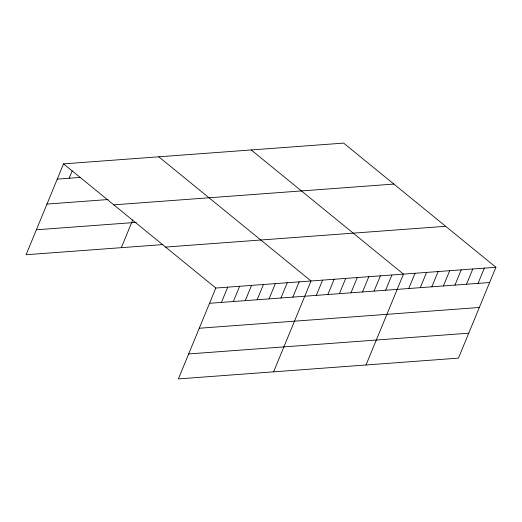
<?xml version="1.0" encoding="UTF-8"?>
<svg xmlns="http://www.w3.org/2000/svg" width="522" height="522" viewBox="0 0 522 522"><rect width="100%" height="100%" fill="white"/><g stroke="black" fill="none" stroke-linecap="round" stroke-linejoin="round"><path stroke-width="0.78" d="M495.9 267.271L215.821 288.04L178.374 378.9L458.453 358.131L495.9 267.271L343.626 143.1L63.547 163.869L26.1 254.729L162.916 244.583M69.165 178.237L72.16 170.975M121.326 247.663L132.784 219.86M221.439 302.414L227.729 287.159M233.341 301.527L239.631 286.278M245.249 300.646L251.532 285.39M257.15 299.765L263.434 284.51M269.052 298.884L275.342 283.629M280.953 297.997L287.244 282.748M292.862 297.116L299.145 281.86M273.6 371.84L311.047 280.98L158.773 156.809M316.312 295.38L322.603 280.125M327.868 294.519L334.158 279.27M339.424 293.664L345.708 278.409M350.973 292.809L357.263 277.554M362.529 291.948L368.813 276.699M374.078 291.093L380.368 275.838M385.634 290.239L391.924 274.983M366.026 364.982L403.473 274.128L251.199 149.951M408.739 288.522L415.029 273.267M420.295 287.668L426.578 272.412M431.844 286.813L438.134 271.557M443.4 285.952L449.69 270.703M454.956 285.097L461.239 269.841M466.505 284.242L472.795 268.987M478.061 283.381L484.344 268.132M57.263 179.124L80.277 177.415M46.98 204.069L108.08 199.541M113.803 204.846L393.875 184.077M36.383 229.778L136.229 222.372M165.572 247.063L445.651 226.294M209.537 303.295L489.61 282.526M199.254 328.247L479.327 307.478M188.657 353.949L468.736 333.18M63.547 163.869L215.821 288.04"/></g></svg>
